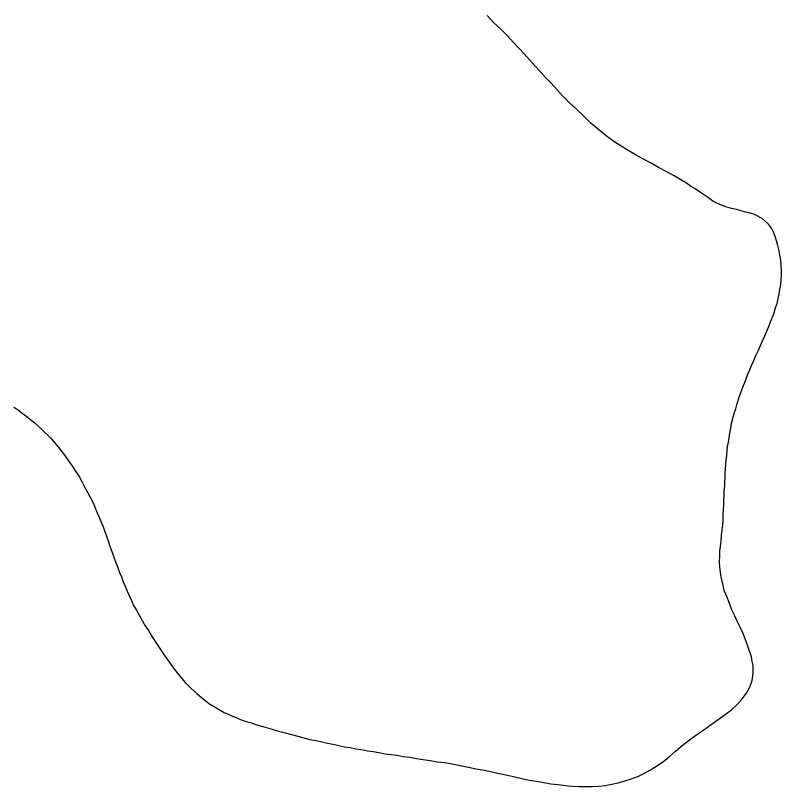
# Model space of a CAD drawing. Header units: inches. Extents: x 401374 to 405300, y 6332180 to 6336621.
# Drawn here: x 404606.5 to 404795.1, y 6334015.6 to 6334205.4 of the extents above; entities that cross this region are included whole.
import ezdxf

# ---------------------------------------------------------------- set-up
doc = ezdxf.new("R2010")
doc.units = ezdxf.units.IN
doc.header["$MEASUREMENT"] = 0

msp = doc.modelspace()

# ---------------------------------------------------------------- linework, layer by layer
msp.add_lwpolyline([(404606.1, 6334109), (404607.2, 6334108.3), (404608.2, 6334107.5), (404609.3, 6334106.7), (404610.3, 6334105.9), (404611.3, 6334105.1), (404613.2, 6334103.3), (404615.1, 6334101.4), (404616, 6334100.4), (404616.9, 6334099.3), (404617.8, 6334098.2), (404618.7, 6334097.1), (404619.6, 6334095.8), (404620.4, 6334094.6), (404621.3, 6334093.2), (404622.2, 6334091.9), (404622.9, 6334090.5), (404623.6, 6334089.2), (404624.3, 6334087.9), (404625, 6334086.7), (404625.6, 6334085.4), (404626.1, 6334084.2), (404626.6, 6334083), (404627.1, 6334081.9), (404627.6, 6334080.7), (404628.1, 6334079.5), (404628.5, 6334078.4), (404628.9, 6334077.2), (404629.3, 6334076.1), (404629.7, 6334075), (404630.1, 6334073.9), (404630.5, 6334072.8), (404630.9, 6334071.6), (404631.3, 6334070.5), (404631.7, 6334069.4), (404632.1, 6334068.3), (404632.6, 6334067.2), (404633, 6334066), (404633.5, 6334064.9), (404634, 6334063.7), (404634.5, 6334062.6), (404635.1, 6334061.4), (404635.6, 6334060.2), (404636.3, 6334059), (404637, 6334057.8), (404637.7, 6334056.5), (404638.4, 6334055.2), (404639.3, 6334054), (404639.9, 6334052.9), (404640.6, 6334051.8), (404641.2, 6334050.8), (404641.9, 6334049.8), (404643.2, 6334047.9), (404644.4, 6334046.1), (404645.7, 6334044.4), (404647, 6334042.8), (404648.3, 6334041.2), (404649.7, 6334039.8), (404651.2, 6334038.4), (404652.7, 6334037.2), (404654.3, 6334036), (404656.1, 6334034.9), (404657.9, 6334033.8), (404658.9, 6334033.4), (404659.9, 6334032.9), (404661, 6334032.5), (404662.1, 6334032), (404663.3, 6334031.6), (404664.5, 6334031.3), (404666.2, 6334030.7), (404668, 6334030.2), (404669.7, 6334029.7), (404671.3, 6334029.2), (404672.9, 6334028.8), (404674.5, 6334028.4), (404676, 6334028), (404677.5, 6334027.6), (404679, 6334027.2), (404680.5, 6334026.9), (404681.9, 6334026.6), (404683.3, 6334026.3), (404684.7, 6334026), (404686.1, 6334025.7), (404687.5, 6334025.4), (404688.9, 6334025.2), (404690.3, 6334024.9), (404691.7, 6334024.7), (404693.2, 6334024.4), (404694.6, 6334024.2), (404696, 6334024), (404697.5, 6334023.7), (404699, 6334023.5), (404700.5, 6334023.3), (404702, 6334023), (404703.6, 6334022.8), (404705.2, 6334022.5), (404706.9, 6334022.3), (404708.6, 6334022), (404710.3, 6334021.7), (404712.1, 6334021.5), (404714, 6334021.2), (404716, 6334020.8), (404718, 6334020.4), (404719.9, 6334020), (404721.9, 6334019.6), (404723.8, 6334019.2), (404725.7, 6334018.8), (404727.6, 6334018.4), (404729.4, 6334018), (404731.2, 6334017.6), (404733, 6334017.2), (404734.8, 6334016.9), (404736.6, 6334016.6), (404738.3, 6334016.3), (404740.1, 6334016.1), (404741.8, 6334015.9), (404743.5, 6334015.7), (404745.2, 6334015.6), (404746.8, 6334015.6), (404748.5, 6334015.6), (404750.1, 6334015.7), (404751.7, 6334015.9), (404753.3, 6334016.2), (404754.9, 6334016.5), (404756.5, 6334017), (404758.1, 6334017.5), (404759.7, 6334018.1), (404761.2, 6334018.8), (404762.8, 6334019.7), (404764.3, 6334020.6), (404765.9, 6334021.7), (404767.4, 6334022.9), (404769, 6334024.3), (404770.6, 6334025.7), (404772.4, 6334027.1), (404774.2, 6334028.4), (404776, 6334029.6), (404777.8, 6334030.9), (404779.5, 6334032.1), (404781.2, 6334033.3), (404782.8, 6334034.5), (404784.2, 6334035.8), (404785.4, 6334037.2), (404786.5, 6334038.6), (404787.3, 6334040.1), (404787.9, 6334041.7), (404788.1, 6334043.5), (404788.1, 6334045.4), (404787.9, 6334046.4), (404787.7, 6334047.5), (404787, 6334049.4), (404786.4, 6334051.3), (404785.7, 6334053), (404785, 6334054.7), (404784.2, 6334056.3), (404783.5, 6334057.8), (404782.8, 6334059.3), (404782.2, 6334060.9), (404781.6, 6334062.4), (404781, 6334063.9), (404780.6, 6334065.5), (404780.2, 6334067.2), (404780, 6334068.9), (404779.8, 6334070.7), (404779.9, 6334072.6), (404779.9, 6334073.6), (404780.1, 6334074.7), (404780.2, 6334076), (404780.3, 6334077.4), (404780.5, 6334078.7), (404780.6, 6334080), (404780.7, 6334081.3), (404780.7, 6334082.5), (404780.8, 6334083.7), (404780.9, 6334084.9), (404780.9, 6334086.1), (404781, 6334087.2), (404781, 6334088.3), (404781.1, 6334089.5), (404781.1, 6334090.6), (404781.2, 6334091.7), (404781.2, 6334092.7), (404781.3, 6334093.8), (404781.4, 6334094.9), (404781.5, 6334096), (404781.6, 6334097.1), (404781.7, 6334098.2), (404781.8, 6334099.3), (404782, 6334100.4), (404782.2, 6334101.5), (404782.4, 6334102.6), (404782.6, 6334103.8), (404782.8, 6334105), (404783.1, 6334106.2), (404783.4, 6334107.4), (404783.8, 6334108.6), (404784.2, 6334109.9), (404784.6, 6334111.2), (404785.1, 6334112.6), (404785.6, 6334113.9), (404786.1, 6334115.3), (404786.6, 6334116.7), (404787.2, 6334118), (404787.7, 6334119.2), (404788.3, 6334120.5), (404788.8, 6334121.7), (404789.4, 6334123), (404789.9, 6334124.2), (404790.4, 6334125.3), (404791, 6334126.5), (404791.5, 6334127.7), (404792, 6334128.8), (404792.4, 6334130), (404792.9, 6334131.1), (404793.3, 6334132.2), (404793.6, 6334133.4), (404794, 6334134.5), (404794.3, 6334135.7), (404794.5, 6334136.8), (404794.7, 6334138), (404794.9, 6334139.1), (404795, 6334140.3), (404795.1, 6334141.5), (404795.1, 6334142.7), (404795, 6334143.9), (404794.9, 6334145.2), (404794.7, 6334146.5), (404794.4, 6334147.8), (404794.1, 6334149.1), (404793.7, 6334150.5), (404793.2, 6334151.9), (404792.6, 6334153), (404791.9, 6334154), (404790.3, 6334155.4), (404788.4, 6334156.4), (404787.4, 6334156.7), (404786.3, 6334157), (404785.1, 6334157.3), (404784, 6334157.6), (404782.8, 6334157.9), (404781.6, 6334158.2), (404780.5, 6334158.6), (404779.3, 6334159.1), (404778.2, 6334159.7), (404777.1, 6334160.5), (404775.9, 6334161.3), (404774.9, 6334162), (404773.8, 6334162.7), (404772.7, 6334163.4), (404771.7, 6334164.1), (404770.7, 6334164.7), (404768.7, 6334165.9), (404766.7, 6334167), (404764.8, 6334168), (404763, 6334169), (404761.1, 6334170), (404759.3, 6334171), (404757.5, 6334172.1), (404755.6, 6334173.2), (404753.8, 6334174.4), (404752, 6334175.7), (404750.1, 6334177.2), (404748.2, 6334178.8), (404746.3, 6334180.7), (404744.5, 6334182.4), (404742.8, 6334184), (404741.2, 6334185.6), (404739.8, 6334187.2), (404738.4, 6334188.7), (404737, 6334190.1), (404735.7, 6334191.6), (404734.4, 6334193), (404733.1, 6334194.4), (404731.8, 6334195.9), (404730.4, 6334197.3), (404729, 6334198.8), (404727.6, 6334200.4), (404726, 6334202), (404724.3, 6334203.6), (404722.6, 6334205.4)])

doc.saveas('drawing.dxf')
